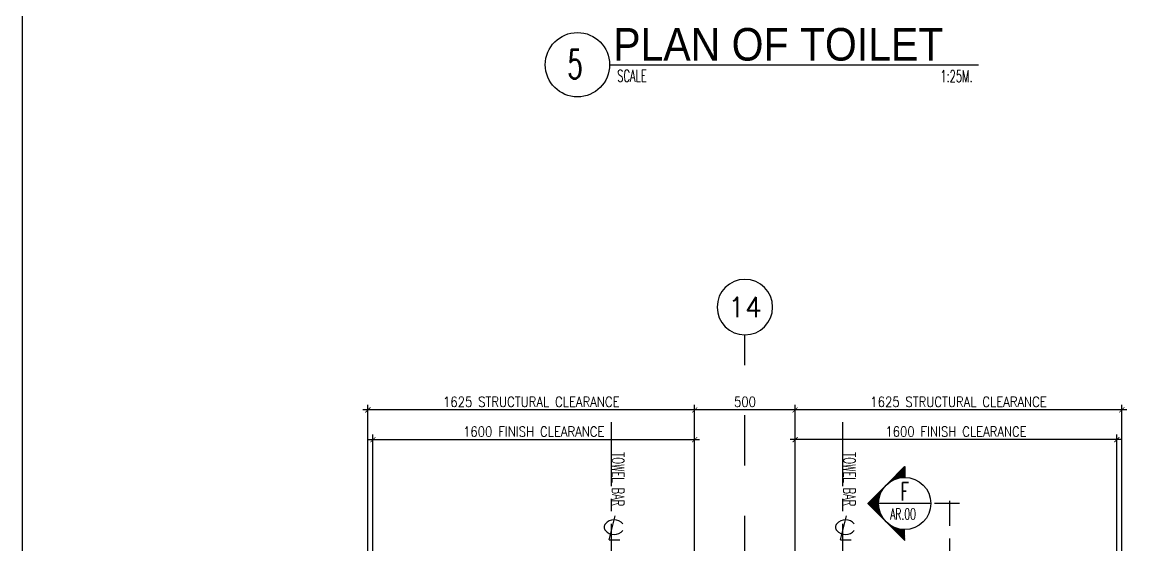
# Model space of a CAD drawing. Extents: x -263967 to -235090, y 196485 to 216410.
# Drawn here: x -263967 to -258472, y 201590 to 204190 of the extents above; entities that cross this region are included whole.
import ezdxf
from ezdxf.enums import TextEntityAlignment as Align

# ---------------------------------------------------------------- set-up
doc = ezdxf.new("R2010")
doc.units = 0
doc.header["$LTSCALE"] = 500
doc.header["$MEASUREMENT"] = 0
for name, pattern in [('CENTER2', [1.125, 0.75, -0.125, 0.125, -0.125]), ('CENTERX2', [4, 2.5, -0.5, 0.5, -0.5]), ('HIDDEN', [0.375, 0.25, -0.125])]:
    doc.linetypes.add(name, pattern=pattern)
doc.layers.get('0').update_dxf_attribs({"linetype": 'CONTINUOUS'})
doc.layers.get('DEFPOINTS').update_dxf_attribs({"linetype": 'CONTINUOUS'})
for name, color, linetype in [('ARCDIMR', 4, 'CONTINUOUS'), ('AX-CR', 2, 'CONTINUOUS'), ('AX-TXT', 2, 'CONTINUOUS'), ('AXES', 11, 'CENTERX2'), ('AXIS', 11, 'CENTER2'), ('Dimout', 4, 'CONTINUOUS'), ('ELEV-MARK', 6, 'CONTINUOUS'), ('SANI', 2, 'CONTINUOUS'), ('TITLE', 1, 'CONTINUOUS'), ('TXT', 2, 'CONTINUOUS'), ('TXT1', 2, 'CONTINUOUS')]:
    doc.layers.add(name, color=color, linetype=linetype)
doc.styles.add('DIM', font='simplex.shx', dxfattribs={"width": 0.85})
doc.styles.add('ROMANS', font='romans.shx', dxfattribs={"width": 0.6})
doc.styles.add('TTXT', font='swisse.ttf', dxfattribs={"width": 0.9})
doc.dimstyles.new('DIM1-25', dxfattribs={"dimscale": 25, "dimtxt": 2, "dimasz": 1, "dimexe": 1, "dimexo": 1, "dimgap": 0.6, "dimtad": 1, "dimdec": 0, "dimdsep": 46, "dimtxsty": 'DIM', "dimblk1": 'ARCHTICK', "dimblk2": 'ARCHTICK', "dimsah": 1, "dimcen": 0.09, "dimdle": 1, "dimclrd": 256, "dimclrt": 2, "dimadec": 0, "dimazin": 0, "dimtfac": 1, "dimtdec": 0, "dimtix": 1, "dimtmove": 1, "dimatfit": 3, "dimldrblk": 'ARCHTICK', "dimfxl": 0, "dimtvp": 2, "dimtolj": 1, "dimtzin": 0, "dimarcsym": 0})

# ---------------------------------------------------------------- blocks, each defined once
blk = doc.blocks.new('A0-BOX')
at = {"layer": 'TITLE'}
blk.add_line((0, 79.7), (0, 0), dxfattribs=at)
blk = doc.blocks.new('_ARCHTICK')
at = {"color": 0, "linetype": 'ByBlock', "const_width": 0.15}
blk.add_lwpolyline([(-0.5, -0.5), (0.5, 0.5)], dxfattribs=at)
blk = doc.blocks.new('*D225')
at = {"layer": 'DEFPOINTS', "color": 0}
for p in [(-260121.8, 202113.3), (-258521.8, 201392.6), (-260121.8, 201388.8)]:
    blk.add_point(p, dxfattribs=at)
at = {"layer": 'Dimout', "lineweight": -2}
blk.add_line((-258496.8, 202113.3), (-260146.8, 202113.3), dxfattribs=at)
at = {"layer": 'Dimout', "color": 0, "lineweight": -2}
for p, q in [((-260121.8, 201413.8), (-260121.8, 202138.3)), ((-258521.8, 201417.6), (-258521.8, 202138.3))]:
    blk.add_line(p, q, dxfattribs=at)
at = {"layer": 'Dimout', "lineweight": -2, "xscale": 25, "yscale": 25, "zscale": 25, "rotation": 180}
blk.add_blockref('_ARCHTICK', (-260121.8, 202113.3), dxfattribs=at)
at = {"layer": 'Dimout', "lineweight": -2, "xscale": 25, "yscale": 25, "zscale": 25}
blk.add_blockref('_ARCHTICK', (-258521.8, 202113.3), dxfattribs=at)
at = {"layer": 'Dimout', "color": 2, "insert": (-259321.8, 202153.3), "char_height": 50, "attachment_point": 5, "style": 'DIM'}
blk.add_mtext('\\A1;1600 FINISH CLEARANCE', dxfattribs=at)
blk = doc.blocks.new('*D224')
at = {"layer": 'DEFPOINTS', "color": 0}
for p in [(-260121.8, 202261.2), (-260121.8, 201417.6), (-258496.8, 201417.6)]:
    blk.add_point(p, dxfattribs=at)
at = {"layer": 'Dimout', "color": 0, "lineweight": -2}
for p, q in [((-260121.8, 201442.6), (-260121.8, 202286.2)), ((-258496.8, 201442.6), (-258496.8, 202286.2))]:
    blk.add_line(p, q, dxfattribs=at)
at = {"layer": 'Dimout', "lineweight": -2}
blk.add_line((-258471.8, 202261.2), (-260146.8, 202261.2), dxfattribs=at)
at = {"layer": 'Dimout', "lineweight": -2, "xscale": 25, "yscale": 25, "zscale": 25, "rotation": 180}
blk.add_blockref('_ARCHTICK', (-260121.8, 202261.2), dxfattribs=at)
at = {"layer": 'Dimout', "lineweight": -2, "xscale": 25, "yscale": 25, "zscale": 25}
blk.add_blockref('_ARCHTICK', (-258496.8, 202261.2), dxfattribs=at)
at = {"layer": 'Dimout', "color": 2, "insert": (-259309.3, 202301.2), "char_height": 50, "attachment_point": 5, "style": 'DIM'}
blk.add_mtext('\\A1;1625 STRUCTURAL CLEARANCE', dxfattribs=at)
blk = doc.blocks.new('*D215')
at = {"layer": 'DEFPOINTS', "color": 0}
for p in [(-260621.8, 202113.3), (-262221.8, 201392.6), (-260621.8, 201388.8)]:
    blk.add_point(p, dxfattribs=at)
at = {"layer": 'Dimout', "lineweight": -2}
blk.add_line((-262246.8, 202113.3), (-260596.8, 202113.3), dxfattribs=at)
at = {"layer": 'Dimout', "color": 0, "lineweight": -2}
for p, q in [((-262221.8, 201417.6), (-262221.8, 202138.3)), ((-260621.8, 201413.8), (-260621.8, 202138.3))]:
    blk.add_line(p, q, dxfattribs=at)
at = {"layer": 'Dimout', "lineweight": -2, "xscale": 25, "yscale": 25, "zscale": 25, "rotation": 180}
blk.add_blockref('_ARCHTICK', (-262221.8, 202113.3), dxfattribs=at)
at = {"layer": 'Dimout', "lineweight": -2, "xscale": 25, "yscale": 25, "zscale": 25}
blk.add_blockref('_ARCHTICK', (-260621.8, 202113.3), dxfattribs=at)
at = {"layer": 'Dimout', "color": 2, "insert": (-261421.8, 202153.3), "char_height": 50, "attachment_point": 5, "style": 'DIM'}
blk.add_mtext('\\A1;1600 FINISH CLEARANCE', dxfattribs=at)
blk = doc.blocks.new('SCNTR', base_point=(3632.66, 549.66))
for q in [(3633.89, 554.57), (3636.1, 543.44)]:
    blk.add_line((3631.12, 543.44), q)
for centre, radius, start, end in [((3633.47, 547.5), 5.23, 39.4883, 140.5117), ((3630.8, 549.38), 1.99, 133.3084, 182.4789), ((3630.8, 549.21), 1.99, 177.5211, 226.6916), ((3633.47, 551.09), 5.23, 219.4883, 320.5117)]:
    blk.add_arc(centre, radius, start, end)
blk = doc.blocks.new('*D214')
at = {"layer": 'DEFPOINTS', "color": 0}
for p in [(-262246.8, 202261.2), (-262246.8, 201417.6), (-260621.8, 201417.6)]:
    blk.add_point(p, dxfattribs=at)
at = {"layer": 'Dimout', "color": 0, "lineweight": -2}
for p, q in [((-262246.8, 201442.6), (-262246.8, 202286.2)), ((-260621.8, 201442.6), (-260621.8, 202286.2))]:
    blk.add_line(p, q, dxfattribs=at)
at = {"layer": 'Dimout', "lineweight": -2}
blk.add_line((-260596.8, 202261.2), (-262271.8, 202261.2), dxfattribs=at)
at = {"layer": 'Dimout', "lineweight": -2, "xscale": 25, "yscale": 25, "zscale": 25, "rotation": 180}
blk.add_blockref('_ARCHTICK', (-262246.8, 202261.2), dxfattribs=at)
at = {"layer": 'Dimout', "lineweight": -2, "xscale": 25, "yscale": 25, "zscale": 25}
blk.add_blockref('_ARCHTICK', (-260621.8, 202261.2), dxfattribs=at)
at = {"layer": 'Dimout', "color": 2, "insert": (-261434.3, 202301.2), "char_height": 50, "attachment_point": 5, "style": 'DIM'}
blk.add_mtext('\\A1;1625 STRUCTURAL CLEARANCE', dxfattribs=at)
blk = doc.blocks.new('*D213')
at = {"layer": 'DEFPOINTS', "color": 0}
for p in [(-260621.8, 202261.2), (-260621.8, 201417.6), (-260121.8, 201417.6)]:
    blk.add_point(p, dxfattribs=at)
at = {"layer": 'Dimout', "color": 0, "lineweight": -2}
for p, q in [((-260621.8, 201442.6), (-260621.8, 202286.2)), ((-260121.8, 201442.6), (-260121.8, 202286.2))]:
    blk.add_line(p, q, dxfattribs=at)
at = {"layer": 'Dimout', "lineweight": -2}
blk.add_line((-260096.8, 202261.2), (-260646.8, 202261.2), dxfattribs=at)
at = {"layer": 'Dimout', "lineweight": -2, "xscale": 25, "yscale": 25, "zscale": 25, "rotation": 180}
blk.add_blockref('_ARCHTICK', (-260621.8, 202261.2), dxfattribs=at)
at = {"layer": 'Dimout', "lineweight": -2, "xscale": 25, "yscale": 25, "zscale": 25}
blk.add_blockref('_ARCHTICK', (-260121.8, 202261.2), dxfattribs=at)
at = {"layer": 'Dimout', "color": 2, "insert": (-260371.8, 202301.2), "char_height": 50, "attachment_point": 5, "style": 'DIM'}
blk.add_mtext('\\A1;500', dxfattribs=at)
blk = doc.blocks.new('AXU')
at = {"layer": 'AX-CR'}
blk.add_circle((0, 350), 350, dxfattribs=at)
at = {"layer": 'AX-TXT', "style": 'ROMANS'}
blk.add_attdef('AX', text='', height=250, dxfattribs=at).set_placement((0, 350), align=Align.MIDDLE)
blk = doc.blocks.new('*X5')
at = {"color": 0}
for p, q in [((14608, 7877), (14819, 8088)), ((14625, 7890), (14821, 8086)), ((14637, 7899), (14823, 8084)), ((14647, 7905), (14825, 8082)), ((14656, 7910), (14826, 8081)), ((14664, 7915), (14828, 8079)), ((14671, 7919), (14830, 8077)), ((14678, 7922), (14832, 8075)), ((14685, 7925), (14833, 8073)), ((14691, 7928), (14835, 8072)), ((14697, 7930), (14837, 8070)), ((14703, 7933), (14839, 8068)), ((14709, 7935), (14841, 8066)), ((14714, 7937), (14842, 8065)), ((14719, 7938), (14844, 8063)), ((14725, 7940), (14846, 8061)), ((14730, 7941), (14848, 8059)), ((14734, 7943), (14849, 8058)), ((14739, 7944), (14851, 8056)), ((14744, 7945), (14853, 8054)), ((14749, 7946), (14855, 8052)), ((14753, 7947), (14856, 8051)), ((14757, 7948), (14858, 8049)), ((14762, 7949), (14860, 8047)), ((14766, 7950), (14862, 8045)), ((14770, 7950), (14863, 8043)), ((14774, 7951), (14865, 8042)), ((14778, 7951), (14867, 8040)), ((14782, 7952), (14869, 8038)), ((14786, 7952), (14871, 8036)), ((14790, 7953), (14872, 8035)), ((14794, 7953), (14874, 8033)), ((14798, 7953), (14876, 8031)), ((14802, 7953), (14878, 8029)), ((14805, 7954), (14879, 8028)), ((14809, 7954), (14881, 8026)), ((14813, 7954), (14883, 8024)), ((14816, 7954), (14885, 8022)), ((14820, 7954), (14886, 8020)), ((14823, 7954), (14888, 8019)), ((14827, 7954), (14890, 8017)), ((14830, 7954), (14892, 8015)), ((14834, 7953), (14894, 8013)), ((14837, 7953), (14895, 8012)), ((14840, 7953), (14897, 8010)), ((14844, 7953), (14899, 8008)), ((14847, 7953), (14901, 8006)), ((14850, 7952), (14902, 8005)), ((14853, 7952), (14904, 8003)), ((14856, 7952), (14906, 8001)), ((14860, 7951), (14908, 7999)), ((14863, 7951), (14909, 7997)), ((14866, 7950), (14911, 7996)), ((14869, 7950), (14913, 7994)), ((14872, 7949), (14915, 7992)), ((14875, 7949), (14917, 7990)), ((14878, 7948), (14918, 7989)), ((14881, 7948), (14920, 7987)), ((14884, 7947), (14922, 7985)), ((14887, 7947), (14924, 7983)), ((14890, 7946), (14925, 7982)), ((14893, 7945), (14927, 7980)), ((14895, 7945), (14929, 7978)), ((14898, 7944), (14931, 7976)), ((14901, 7943), (14932, 7974)), ((14904, 7942), (14934, 7973)), ((14907, 7942), (14936, 7971)), ((14909, 7941), (14938, 7969)), ((14360, 7629), (14571, 7839)), ((14912, 7940), (14939, 7967)), ((14915, 7939), (14941, 7966)), ((14917, 7938), (14943, 7964)), ((14920, 7937), (14945, 7962)), ((14923, 7937), (14947, 7960)), ((14925, 7936), (14948, 7959)), ((14928, 7935), (14950, 7957)), ((14931, 7934), (14952, 7955)), ((14933, 7933), (14954, 7953)), ((14936, 7932), (14955, 7952)), ((14938, 7931), (14957, 7950)), ((14941, 7930), (14959, 7948)), ((14943, 7929), (14961, 7946)), ((14946, 7928), (14962, 7944)), ((14948, 7927), (14964, 7943)), ((14951, 7926), (14966, 7941)), ((14953, 7925), (14968, 7939)), ((14956, 7923), (14970, 7937)), ((14958, 7922), (14971, 7936)), ((14960, 7921), (14973, 7934)), ((14963, 7920), (14975, 7932)), ((14965, 7919), (14977, 7930)), ((14967, 7918), (14978, 7929)), ((14970, 7916), (14980, 7927)), ((14972, 7915), (14982, 7925)), ((14974, 7914), (14984, 7923)), ((14977, 7913), (14985, 7921)), ((14979, 7911), (14987, 7920)), ((14981, 7910), (14989, 7918)), ((14983, 7909), (14991, 7916)), ((14986, 7908), (14993, 7914)), ((14988, 7906), (14994, 7913)), ((14990, 7905), (14996, 7911)), ((14992, 7903), (14998, 7909)), ((14994, 7902), (15000, 7907)), ((14997, 7901), (15001, 7906)), ((14999, 7899), (15003, 7904)), ((15001, 7898), (15005, 7902)), ((15003, 7896), (15007, 7900)), ((15005, 7895), (15008, 7898)), ((15007, 7894), (15010, 7897)), ((15009, 7892), (15012, 7895)), ((15011, 7891), (15014, 7893)), ((15013, 7889), (15016, 7891)), ((15015, 7888), (15017, 7890)), ((15017, 7886), (15019, 7888)), ((15019, 7884), (15021, 7886)), ((15021, 7883), (15023, 7884)), ((15023, 7881), (15024, 7883)), ((15025, 7880), (15026, 7881)), ((15027, 7878), (15028, 7879)), ((15029, 7877), (15030, 7877)), ((15031, 7875), (15031, 7875)), ((15033, 7873), (15033, 7874)), ((15035, 7872), (15035, 7872)), ((15036, 7870), (15037, 7870)), ((15038, 7868), (15038, 7868)), ((15040, 7867), (15040, 7867)), ((15042, 7865), (15042, 7865)), ((15044, 7863), (15044, 7863)), ((15046, 7861), (15046, 7861)), ((15047, 7860), (15047, 7860)), ((15051, 7856), (15051, 7856)), ((15053, 7854), (15053, 7854)), ((15054, 7852), (15054, 7853)), ((15056, 7851), (15056, 7851)), ((15058, 7849), (15058, 7849)), ((15059, 7847), (15060, 7847)), ((15061, 7845), (15061, 7845)), ((15063, 7843), (15063, 7844)), ((15064, 7841), (15065, 7842)), ((15066, 7839), (15067, 7840)), ((15068, 7837), (15069, 7838)), ((15069, 7836), (15070, 7837)), ((15071, 7834), (15072, 7835)), ((15072, 7832), (15074, 7833)), ((15074, 7830), (15076, 7831)), ((14364, 7629), (14557, 7822)), ((14368, 7629), (14549, 7810)), ((14371, 7629), (14542, 7800)), ((14375, 7629), (14537, 7791)), ((14378, 7629), (14533, 7783)), ((14382, 7629), (14529, 7776)), ((14385, 7629), (14525, 7769)), ((14389, 7629), (14522, 7762)), ((14392, 7629), (14519, 7756)), ((14396, 7629), (14517, 7750)), ((14399, 7629), (14515, 7744)), ((14403, 7629), (14513, 7739)), ((14406, 7629), (14511, 7733)), ((14410, 7629), (14509, 7728)), ((14413, 7629), (14507, 7723)), ((14417, 7629), (14506, 7718)), ((14421, 7629), (14505, 7713)), ((14424, 7629), (14503, 7708)), ((14428, 7629), (14502, 7703)), ((14431, 7629), (14501, 7699)), ((14435, 7629), (14500, 7694)), ((15076, 7828), (15077, 7830)), ((15077, 7826), (15079, 7828)), ((15079, 7824), (15081, 7826)), ((15080, 7822), (15083, 7824)), ((15082, 7820), (15084, 7822)), ((15083, 7818), (15086, 7821)), ((15085, 7815), (15088, 7819)), ((15086, 7813), (15090, 7817)), ((15087, 7811), (15092, 7815)), ((15089, 7809), (15093, 7814)), ((15090, 7807), (15095, 7812)), ((15092, 7805), (15097, 7810)), ((15093, 7803), (15099, 7808)), ((15094, 7801), (15100, 7807)), ((15096, 7798), (15102, 7805)), ((15097, 7796), (15104, 7803)), ((15098, 7794), (15106, 7801)), ((15100, 7792), (15107, 7799)), ((15101, 7790), (15109, 7798)), ((15102, 7787), (15111, 7796)), ((15104, 7785), (15113, 7794)), ((15105, 7783), (15115, 7792)), ((15106, 7780), (15116, 7791)), ((15107, 7778), (15118, 7789)), ((15108, 7776), (15120, 7787)), ((15110, 7773), (15122, 7785)), ((15111, 7771), (15123, 7784)), ((15112, 7769), (15125, 7782)), ((15113, 7766), (15127, 7780)), ((15114, 7764), (15129, 7778)), ((15115, 7761), (15130, 7777)), ((15116, 7759), (15132, 7775)), ((15117, 7756), (15134, 7773)), ((15118, 7754), (15136, 7771)), ((15119, 7751), (15137, 7769)), ((15121, 7749), (15139, 7768)), ((15122, 7746), (15141, 7766)), ((15122, 7744), (15143, 7764)), ((15123, 7741), (15145, 7762)), ((15124, 7739), (15146, 7761)), ((15125, 7736), (15148, 7759)), ((15126, 7733), (15150, 7757)), ((15127, 7731), (15152, 7755)), ((15128, 7728), (15153, 7754)), ((15129, 7725), (15155, 7752)), ((15130, 7723), (15157, 7750)), ((15130, 7720), (15159, 7748)), ((15131, 7717), (15160, 7746)), ((15132, 7714), (15162, 7745)), ((15133, 7712), (15164, 7743)), ((15133, 7709), (15166, 7741)), ((15134, 7706), (15168, 7739)), ((15135, 7703), (15169, 7738)), ((15136, 7700), (15171, 7736)), ((15136, 7697), (15173, 7734)), ((15137, 7695), (15175, 7732)), ((15137, 7692), (15176, 7731)), ((15138, 7689), (15178, 7729)), ((15139, 7686), (15180, 7727)), ((15139, 7683), (15182, 7725)), ((15140, 7680), (15183, 7723)), ((15140, 7676), (15185, 7722)), ((15140, 7673), (15187, 7720)), ((15141, 7670), (15189, 7718)), ((15141, 7667), (15191, 7716)), ((15142, 7664), (15192, 7715)), ((15142, 7661), (15194, 7713)), ((15142, 7658), (15196, 7711)), ((15143, 7654), (15198, 7709)), ((15143, 7651), (15199, 7708)), ((15143, 7648), (15201, 7706)), ((15143, 7644), (15203, 7704)), ((15143, 7641), (15205, 7702)), ((15143, 7637), (15206, 7700)), ((15143, 7634), (15208, 7699)), ((15144, 7631), (15210, 7697)), ((15145, 7629), (15212, 7695)), ((15149, 7629), (15214, 7693)), ((14438, 7629), (14499, 7690)), ((14442, 7629), (14499, 7686)), ((14445, 7629), (14498, 7681)), ((14449, 7629), (14497, 7677)), ((14452, 7629), (14497, 7673)), ((14456, 7629), (14496, 7669)), ((14459, 7629), (14496, 7665)), ((14463, 7629), (14495, 7661)), ((14466, 7629), (14495, 7657)), ((14470, 7629), (14494, 7653)), ((14474, 7629), (14494, 7649)), ((14477, 7629), (14494, 7646)), ((14481, 7629), (14494, 7642)), ((14484, 7629), (14494, 7638)), ((14488, 7629), (14494, 7635)), ((14491, 7629), (14494, 7631)), ((15152, 7629), (15215, 7692)), ((15156, 7629), (15217, 7690)), ((15159, 7629), (15219, 7688)), ((15163, 7629), (15221, 7686)), ((15167, 7629), (15222, 7685)), ((15170, 7629), (15224, 7683)), ((15174, 7629), (15226, 7681)), ((15177, 7629), (15228, 7679)), ((15181, 7629), (15229, 7678)), ((15184, 7629), (15231, 7676)), ((15188, 7629), (15233, 7674)), ((15191, 7629), (15235, 7672)), ((15195, 7629), (15236, 7670)), ((15198, 7629), (15238, 7669)), ((15202, 7629), (15240, 7667)), ((15205, 7629), (15242, 7665)), ((15209, 7629), (15244, 7663)), ((15212, 7629), (15245, 7662)), ((15216, 7629), (15247, 7660)), ((15220, 7629), (15249, 7658)), ((15223, 7629), (15251, 7656)), ((15227, 7629), (15252, 7655)), ((15230, 7629), (15254, 7653)), ((15234, 7629), (15256, 7651)), ((15237, 7629), (15258, 7649)), ((15241, 7629), (15259, 7647)), ((15244, 7629), (15261, 7646)), ((15248, 7629), (15263, 7644)), ((15251, 7629), (15265, 7642)), ((15255, 7629), (15267, 7640)), ((15258, 7629), (15268, 7639)), ((15262, 7629), (15270, 7637)), ((15266, 7629), (15272, 7635)), ((15269, 7629), (15274, 7633)), ((15273, 7629), (15275, 7632)), ((15276, 7629), (15277, 7630))]:
    blk.add_line(p, q, dxfattribs=at)

msp = doc.modelspace()

# ---------------------------------------------------------------- linework, layer by layer
at = {"layer": 'AXES'}
msp.add_line((-260371.8, 198484.4), (-260371.8, 202634.5), dxfattribs=at)
at = {"layer": 'AXIS'}
for p, q in [((-261035.3, 201319.5), (-261035.3, 202200.1)), ((-259884.4, 201319.5), (-259884.4, 202200.1))]:
    msp.add_line(p, q, dxfattribs=at)
at = {"layer": 'ELEV-MARK', "color": 6}
for p, q in [((-259577.1, 201979.6), (-259760.9, 201795.7)), ((-259577.1, 201979.6), (-259577.1, 201925.7)), ((-259577.1, 201611.9), (-259760.9, 201795.7)), ((-259447.1, 201795.7), (-259707.1, 201795.7))]:
    msp.add_line(p, q, dxfattribs=at)
at = {"layer": 'ELEV-MARK', "color": 6, "linetype": 'HIDDEN'}
for p, q in [((-259352.5, 200746.8), (-259352.5, 201864.2)), ((-259303.7, 201795.7), (-259447.1, 201795.7))]:
    msp.add_line(p, q, dxfattribs=at)
at = {"layer": 'ELEV-MARK', "color": 6}
msp.add_circle((-259577.1, 201795.7), 130, dxfattribs=at)
at = {"layer": 'SANI', "color": 6}
msp.add_line((-261044.5, 203978.2), (-259209.9, 203978.2), dxfattribs=at)
at = {"layer": 'TITLE', "color": 6}
msp.add_circle((-261204.5, 203978.2), 160, dxfattribs=at)

# ---------------------------------------------------------------- block references
at = {"xscale": 250, "yscale": 250, "zscale": 250}
msp.add_blockref('A0-BOX', (-263966.8, 196485.4), dxfattribs=at)
at = {"layer": 'ARCDIMR', "xscale": 10.75199999992037, "yscale": 10.75199999992037, "zscale": 10.752}
for p in [(-261030.9, 201681.8), (-259879.9, 201681.8)]:
    msp.add_blockref('SCNTR', p, dxfattribs=at)
at = {"layer": 'AXES'}
ref = msp.add_blockref('AXU', (-260371.8, 202910.5), dxfattribs=dict(at, xscale=-0.3942857142857143, yscale=0.3942857142857143, zscale=0.3942857142857143, rotation=180))
ref.add_attrib('AX', '14', dxfattribs={"layer": 'AX-TXT', "color": 6, "height": 98.57, "style": 'ROMANS'}).set_placement((-260371.8, 202772.5), align=Align.MIDDLE)
at = {"layer": 'ELEV-MARK', "color": 11, "xscale": -0.4000000000232831, "yscale": 0.4000000000232831, "zscale": 0.4, "rotation": 90}
msp.add_blockref('*X5', (-256525.6, 207723.2), dxfattribs=at)

# ---------------------------------------------------------------- texts
at = {"layer": 'ELEV-MARK', "color": 6, "style": 'ROMANS', "width": 0.6}
msp.add_attdef('F', text='1', height=90, dxfattribs=at).set_placement((-259576.1, 201855.5), align=Align.MIDDLE)
at = {"layer": 'ELEV-MARK', "color": 2, "style": 'ROMANS', "width": 0.6}
msp.add_attdef('AR.00', text='S-00', height=56, dxfattribs=at).set_placement((-259585.3, 201743.4), align=Align.MIDDLE)
at = {"layer": 'TITLE', "style": 'ROMANS', "width": 0.6}
msp.add_text('5', height=143.9, dxfattribs=at).set_placement((-261253.3, 203908.6))
at = {"layer": 'TXT', "style": 'ROMANS', "width": 0.6}
for s, p in [('SCALE', (-261006.8, 203892.7)), ('1:25M.', (-259399.7, 203891.3))]:
    msp.add_text(s, height=60, dxfattribs=at).set_placement(p)
for p in [(-261032.7, 202050.4), (-259881.7, 202050.4)]:
    msp.add_text('TOWEL BAR', height=60, rotation=270, dxfattribs=at).set_placement(p)
at = {"layer": 'TXT1', "color": 6, "style": 'TTXT', "width": 0.9}
msp.add_text('PLAN OF TOILET', height=162.094, dxfattribs=at).set_placement((-261026.7, 203998.6))

# ---------------------------------------------------------------- dimensions: what is measured, and where the dimension line sits
at = {"layer": 'Dimout'}
for base, p1, p2, text, picture, middle in [((-262246.8, 202261.2), (-260621.8, 201417.6), (-262246.8, 201417.6), '<> STRUCTURAL CLEARANCE', '*D214', (-261434.3, 202301.2)), ((-260121.8, 202261.2), (-258496.8, 201417.6), (-260121.8, 201417.6), '<> STRUCTURAL CLEARANCE', '*D224', (-259309.3, 202301.2)), ((-260621.8, 202113.3), (-262221.8, 201392.6), (-260621.8, 201388.8), '<> FINISH CLEARANCE', '*D215', (-261421.8, 202153.3))]:
    dim = msp.add_linear_dim(base=base, p1=p1, p2=p2, text=text, dimstyle='DIM1-25', dxfattribs=at)
    dim.commit()
    dim.dimension.update_dxf_attribs({"geometry": picture, "text_midpoint": middle})
dim = msp.add_linear_dim(base=(-260621.8, 202261.2), p1=(-260121.8, 201417.6), p2=(-260621.8, 201417.6), dimstyle='DIM1-25', dxfattribs=at)
dim.commit()
dim.dimension.update_dxf_attribs({"geometry": '*D213', "text_midpoint": (-260371.8, 202301.2)})
dim = msp.add_linear_dim(base=(-260121.8, 202113.3), p1=(-258521.8, 201392.6), p2=(-260121.8, 201388.8), angle=180, text='<> FINISH CLEARANCE', dimstyle='DIM1-25', dxfattribs=at)
dim.commit()
dim.dimension.update_dxf_attribs({"geometry": '*D225', "text_midpoint": (-259321.8, 202153.3)})

doc.saveas('drawing.dxf')
